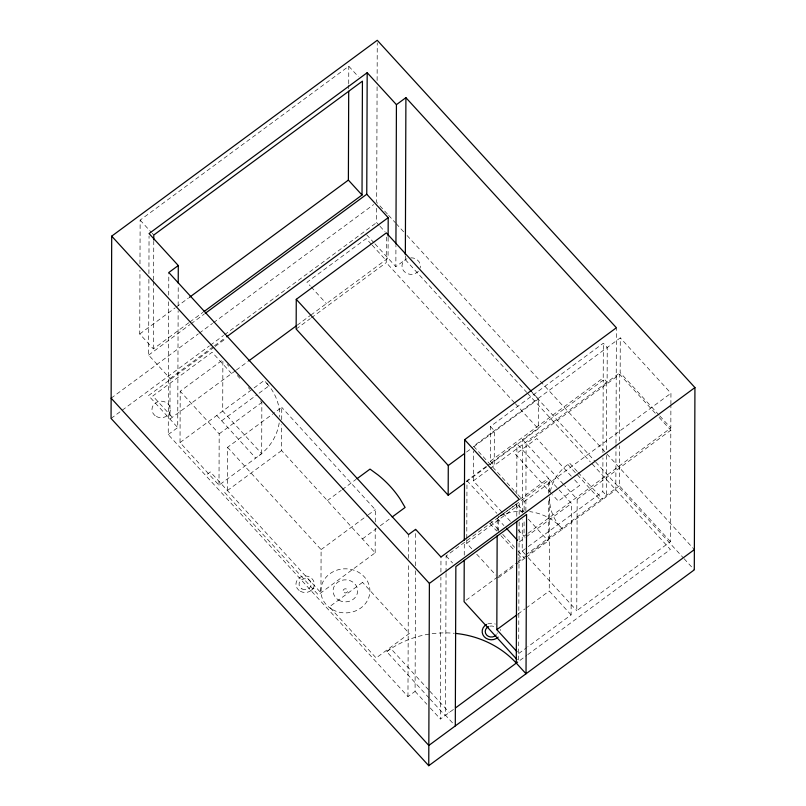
<?xml version="1.0" encoding="UTF-8"?>
<svg xmlns="http://www.w3.org/2000/svg" width="806" height="806" viewBox="0 0 806 806"><rect width="100%" height="100%" fill="white"/><g stroke="black" fill="none" stroke-linecap="round" stroke-linejoin="round"><path stroke-width="0.6" stroke-dasharray="4.03 3.02" d="M188.836 322.753L153.382 348.897L139.74 333.986L139.962 270.171M139.982 263.915L140.143 220.119L348.786 66.243L358.418 76.761M235.574 370.629L169.935 419.039L170.076 378.528L148.636 355.093L148.898 278.675M148.919 273.657L149.05 236.077M153.382 348.897L153.624 281.324M153.624 280.075L153.765 241.286M415.493 570.779L415.08 691.357L407.967 696.606L168.242 434.555L168.706 301.414M168.726 295.137L168.807 272.519M168.242 434.555L177.723 427.563L178.136 310.743M178.156 305.726L178.217 285.626M180.03 442.554L180.201 391.253L222.879 359.768L222.708 411.08L261.678 453.687L219 485.172L180.03 442.554L253.094 388.663M219 485.172L219.182 433.86L180.201 391.253M227.403 490.542L227.554 447.33L272.72 414.022M261.678 453.687L261.859 402.385L259.32 399.605M281.606 450.564L224.703 492.537L318.249 594.798L375.153 552.835L281.606 450.564L281.697 424.641M281.717 419.704L281.757 407.362L273.728 413.276M227.554 447.33L321.1 549.601L320.949 592.803L210.376 471.923L205.631 475.429M348.706 88.761L348.716 85.013M348.726 83.753L348.786 66.243M375.153 552.835L375.243 528.142M375.264 521.966L375.304 509.624L281.757 407.362M379.163 225.368L376.614 222.587L376.674 207.092M377.087 86.776L376.684 202.326L379.233 205.117M377.117 80.489L377.248 42.809M514.49 402.778L386.255 262.595L386.346 235.362M388.129 237.296L388.059 258.162L311.64 314.521M405.347 255.925L405.337 259.693L395.857 266.685L395.927 245.336M407.967 696.606L408.43 563.465M408.44 558.437L408.531 534.58M415.513 565.752L415.644 529.33M453.456 709.441L440.408 719.053L440.902 577.126M440.922 572.099L440.973 557.027M446.05 573.459L445.557 715.265L453.677 724.141M446.05 572.21L446.111 555.938L516.837 503.77L524.152 511.76M464.246 555.223L464.286 542.66M471.732 548.745L466.755 543.304L466.765 539.546M466.775 538.287L466.976 480.628L486.955 465.888M502.088 512.233L473.374 480.85L473.475 451.088M490.431 426.485L494.34 430.757L494.219 465.475L490.31 461.203L490.431 426.485L603.331 343.225L607.24 347.497L607.12 382.215L603.21 377.943L603.331 343.225M497.171 530.731L497.211 518.218L549.642 479.55L571.494 503.438L571.101 614.887L527.759 646.855M498.461 531.406L498.511 516.364M522.52 512.817L516.706 506.47L516.717 503.962M516.747 493.927L516.928 443.784L487.952 465.153M516.797 516.283L516.837 503.77M519.145 521.976L518.651 661.353L526.741 655.379M519.165 514.419L519.215 500.576M525.008 554.125L522.197 551.052L522.308 519.749M522.338 512.233L522.59 439.602L603.2 380.15L606.717 383.999L606.485 450.363M527.074 533.995L524.041 536.232L524.102 518.873M524.132 510.188L524.162 501.513L514.873 491.358M525.865 511.075L526.106 443.451L619.754 374.377L655.741 413.72M489.685 464.609L538.267 428.772L538.378 399.071L532.434 392.562M526.268 557.158L548.251 540.947L548.392 498.32M548.412 493.312L548.463 478.27L516.928 443.784M571.101 614.887L549.249 591L549.581 497.08M549.601 492.073L549.642 479.55M659.096 417.387L670.814 430.192L670.421 541.642L576.774 610.706L577.156 499.257L564.603 485.534M606.465 455.37L606.324 495.448L602.807 491.6L602.928 457.788M602.948 452.781L603.2 380.15M615.986 444.569L615.824 489.786L527.819 554.699M615.986 443.31L616.389 327.76M670.421 541.642L619.371 485.827L619.512 445.758M619.522 440.751L619.754 374.377M658.996 415.06L620.157 372.594L620.277 337.875L473.495 446.131L514.027 490.441M528.081 533.25L670.824 427.976L670.894 405.66M670.904 404.421L670.945 393.257L620.277 337.875M139.74 333.986L175.194 307.842M176.202 307.086L188.362 298.129M189.843 322.007L203.011 312.295M148.636 355.093L190.035 324.556M191.052 323.81L204.18 314.128M111.137 398.174L198.326 333.865M199.314 333.14L212.522 323.408M213.509 322.672L373.652 204.573M111.067 418.425L121.202 410.949M122.22 410.204L209.379 345.915M210.396 345.17L223.574 335.457M224.582 334.712L376.614 222.587M170.076 378.528L213.499 346.499M214.507 345.754L225.609 337.563M214.134 347.195L148.495 395.605L177.723 427.563M215.142 346.449L226.254 338.248M236.299 370.085L247.774 361.632M297.172 325.191L311.307 314.763M296.155 329.039L310.33 318.582M311.338 317.836L386.255 262.595M254.102 387.918L264.197 380.482L269.063 385.812L257.97 393.993M221.65 420.782L256.963 394.739M219.182 433.86L261.859 402.385M327.357 500.576L341.25 490.33M342.238 489.595L356.131 479.348M321.1 549.601L367.274 515.548M368.282 514.802L375.304 509.624M466.503 452.075L472.578 447.592M473.585 446.846L538.378 399.071M362.438 538.922L376.331 528.676M380.301 525.754L391.212 517.694M310.874 590.476L315.62 586.98M490.31 461.203L603.21 377.943M466.402 481.776L488.668 465.354M473.374 480.85L620.157 372.594M519.497 499.629L548.463 478.27M550.397 491.408A49.922 44.834 0.2 0 1 567.877 464.498L569.651 463.188L577.298 471.54M466.755 543.304L516.706 506.47M524.162 501.513L670.945 393.257M519.074 542.106L525.119 537.642M526.127 536.897L571.494 503.438M577.156 499.257L670.814 430.192M522.197 551.052L527.235 547.334M528.242 546.599L602.807 491.6M429.054 697.956L386.689 651.641L390.829 648.588L428.963 690.268M525.713 554.901L619.371 485.827M466.11 600.208L497.463 577.076M498.481 576.33L516.686 562.9M517.694 562.155L526.802 555.445M498.299 577.791L515.276 565.258M516.283 564.522L525.27 557.893M517.996 614.041L525.059 608.842M526.066 608.097L549.249 591M518.681 653.545L526.741 647.601M527.759 654.633L670.39 549.44L591.211 462.886M659.842 415.977L670.824 427.976M379.898 205.842L387.918 214.608M388.583 215.333L395.343 222.718M396.179 223.635L403.866 232.047M407.04 235.503L694.369 549.601M380.019 226.295L385.107 231.866M532.061 392.502L594.919 461.213M595.765 462.15L683.256 557.782M684.103 558.709L694.298 569.852M405.337 259.693L526.711 392.371M527.557 393.298L590.365 461.949M366.619 234.727L374.135 242.949M374.971 243.855L395.857 266.685M371.284 244.168L366.196 238.606L306.925 282.322L310.31 286.029M372.13 245.095L385.691 259.915M515.346 403.705L538.267 428.772M578.144 472.477L602.787 499.408M567.877 464.498L601.004 500.717M571.283 476.205L536.816 438.524L515.477 454.262L551.626 493.776M574.648 479.882L579.695 485.393L558.357 501.13L552.463 494.703M522.59 439.602L563.767 484.628M528.323 519.165L548.251 540.947M311.156 286.956L326.41 303.63M502.924 513.16L510.53 521.462M518.127 529.774L524.041 536.232M466.976 480.628L496.859 513.291M497.211 518.218L503.941 525.562M528.222 557.641L576.774 610.706M490.814 521.331L498.461 529.683M502.712 534.328L514.601 547.334M518.006 551.042L523.95 557.551M489.887 523.568L496.687 530.993M500.929 535.637L514.53 550.498M517.926 554.216L522.167 558.86M476.719 554.196L495.811 575.061M140.143 220.119L151.377 232.4M152.173 233.277L153.785 235.03M446.111 555.938L452.609 563.041M227.121 364.403L228.813 366.256M237.286 375.515L239.825 378.296M248.298 387.565L250.001 389.419M231.574 373.571L212.089 352.272L152.808 395.978L172.303 417.286M216.774 415.453L255.754 458.06M429.81 691.195L449.305 712.504M429.9 698.883L445.154 715.557M415.08 691.357L426.898 704.283M430.273 707.98L440.408 719.053M410.768 257.819A9.209 8.272 0.2 0 1 420.127 268.055M418.415 271.219A9.209 8.272 0.2 0 1 404.068 271.33A9.209 8.272 0.2 0 1 406.98 258.726M549.712 496.859A49.922 44.834 0.2 0 0 562.477 529.129A49.922 44.834 0.2 0 0 529.703 511.619M500.012 515.951A49.922 44.834 0.2 0 1 523.618 511.165M386.689 651.641A92.075 82.686 0.2 0 1 454.11 633.274M487.761 623.915A9.209 8.272 0.2 0 1 495.408 624.096M500.264 629.405A9.209 8.272 0.2 0 1 500.516 630.564M497.332 632.841A6.136 5.511 0.2 0 1 497.06 633.587M489.796 626.191A6.136 5.511 0.2 0 1 495.821 627.733M279.198 422.918A57.548 51.675 0.2 0 1 258.716 455.874M266.635 383.142A57.548 51.675 0.2 0 1 279.712 417.135M362.549 582.365L329.352 606.847L376.13 657.978L409.317 633.496L362.549 582.365M156.354 416.5A9.209 8.272 0.2 0 0 170.368 409.67A9.209 8.272 0.2 0 0 156.767 402.184A9.209 8.272 0.2 0 0 156.354 416.5M301.948 588.924A6.136 5.511 0.2 0 0 311.287 584.37A6.136 5.511 0.2 0 0 302.23 579.373A6.136 5.511 0.2 0 0 301.948 588.924M300.346 591.272A9.209 8.272 0.2 0 0 314.36 584.441A9.209 8.272 0.2 0 0 300.759 576.955A9.209 8.272 0.2 0 0 300.346 591.272M338.963 600.258A12.281 11.022 0.2 0 0 357.642 591.151A12.281 11.022 0.2 0 0 339.517 581.166A12.281 11.022 0.2 0 0 338.963 600.258M344.172 592.622A2.297 2.065 0.2 0 0 347.678 590.909A2.297 2.065 0.2 0 0 344.273 589.045A2.297 2.065 0.2 0 0 344.172 592.622M332.546 609.648A24.553 22.054 0.2 0 0 369.914 591.443A24.553 22.054 0.2 0 0 333.654 571.474A24.553 22.054 0.2 0 0 332.546 609.648"/><path stroke-width="1.21" d="M111.702 236.148L111.067 418.425L428.752 765.7L694.298 569.852L694.933 387.575L377.248 40.3L111.702 236.148L429.386 583.413L428.752 765.7M153.765 240.037L153.785 235.03L362.428 81.154L362.025 195.022L204.029 311.549M178.227 283.118L178.287 265.527L149.06 233.569L367.183 72.701L396.421 104.659L395.937 244.077M531.577 391.635L386.356 232.884L296.265 299.328L296.155 329.039L448.176 495.216L464.377 483.278M362.025 195.022L348.383 180.101L348.696 91.259M388.139 236.067L388.2 217.66L366.76 194.226L367.183 72.701M405.358 254.666L405.902 97.667L396.421 104.659M448.176 495.216L448.277 465.515L296.265 299.328M455.299 725.914L455.853 566.588L526.58 514.43L526.026 673.756L516.283 663.096A92.075 82.686 0.2 0 0 455.249 633.375M464.226 560.251L464.085 601.699L516.978 659.52M464.296 540.151L464.649 439.673L616.389 327.76L405.902 97.667M516.999 651.711L496.828 629.657L497.151 535.748M516.283 663.096L516.777 521.291M178.287 265.527L168.807 272.519L408.531 534.58L415.644 529.33L440.973 557.027L519.215 499.327L464.649 439.673M189.37 297.384L348.383 180.101M205.187 313.383L366.76 194.226M226.627 336.817L388.2 217.66M248.701 360.947L296.165 325.936M357.129 478.613L370.025 469.102L378.185 475.087A113.303 101.747 0.2 0 1 400.159 499.095L405.106 507.448L392.21 516.968M448.277 465.515L464.478 453.566M429.386 583.413L694.933 387.575M496.828 629.657L516.989 614.787M455.461 707.96L517.654 662.089M694.369 549.601L428.822 745.449L111.137 398.174M506.46 528.323L517.392 540.262M498.168 637.103A9.209 8.272 0.2 0 1 484.255 636.77A9.209 8.272 0.2 0 1 486.592 624.448M496.184 634.947A6.136 5.511 0.2 0 1 486.623 635.027A6.136 5.511 0.2 0 1 488.567 626.615"/></g></svg>
